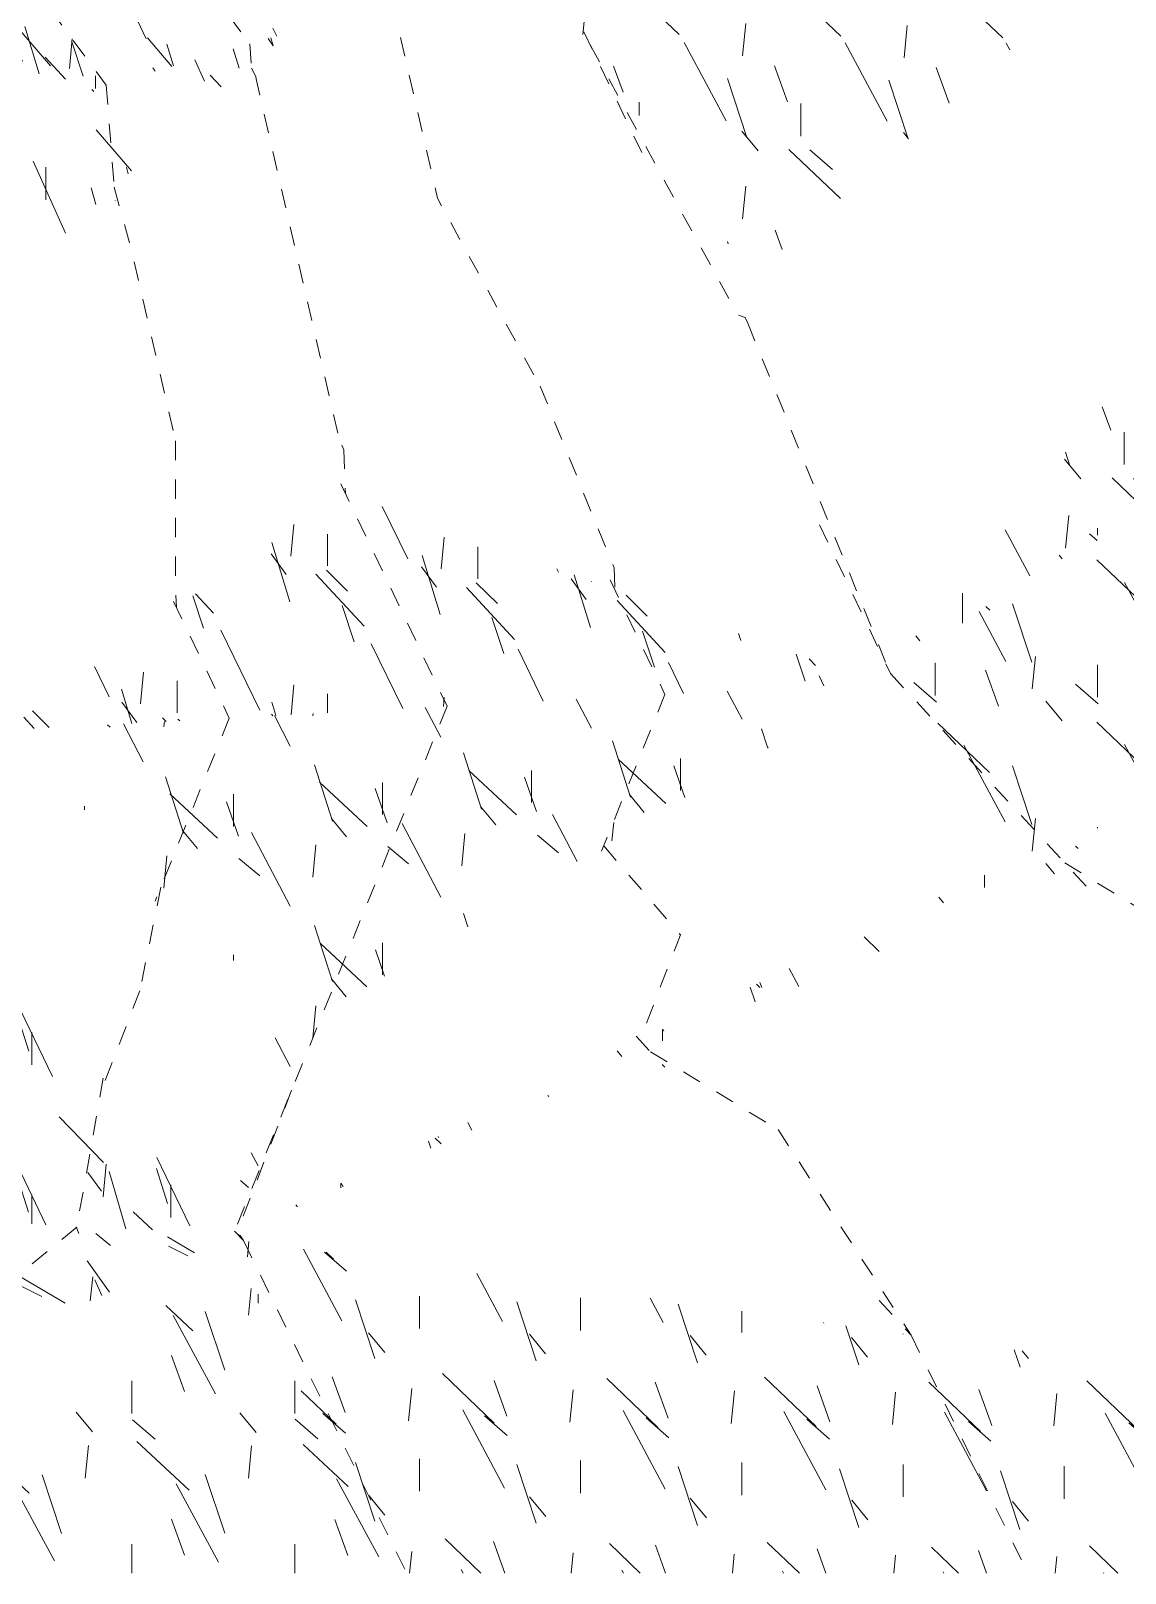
# Model space of a CAD drawing. Header units: metres. Extents: x 118 to 503, y -395 to 55.
# Drawn here: x 318.21 to 323.89, y -395.21 to -387.21 of the extents above; entities that cross this region are included whole.
import ezdxf

# ---------------------------------------------------------------- set-up
doc = ezdxf.new("R2010")
doc.units = ezdxf.units.M
doc.linetypes.add('Overhead', pattern=[0.00396875, 0.00238125, -0.0015875])
for name, color, linetype, lineweight, true_color in [('C-TOPO', 7, 'Continuous', 9, 0x7f7f7f), ('C-TOPO-MAJR', 7, 'Continuous', 9, 0x7f7f7f), ('C-TOPO-MINR', 7, 'Continuous', 9, 0x7f7f7f)]:
    doc.layers.add(name, color=color, linetype=linetype, lineweight=lineweight, true_color=true_color)

# ---------------------------------------------------------------- blocks, each defined once
blk = doc.blocks.new('YADRAN_AB_ARQ_MO_000_SITIO_rvt-1-Nivel Base - Bocatoma')
at = {"layer": 'C-TOPO', "linetype": 'Overhead', "true_color": 0xeaeaea}
h = blk.add_hatch(dxfattribs=at)
h.set_pattern_fill('FP_402', color=254, style=0, pattern_type=2)
h.set_pattern_definition([(108.258, (2.514, 1.095), (-0.8383677924802896, 1.696765372534378), [0.3210999999999999, -2.355]), (138.892, (2.414, 1.4), (-5.02966363429461, 4.268250524026715), [0.15577, -7.632999999999999]), (136.362, (3.135, 1.495), (-12.57484456180295, 11.93799248142228), [0.37067, -18.163]), (109.789, (2.867, 1.75), (-2.515018514180504, 6.778841334197851), [0.1981, -9.707]), (90, (2.799, 1.092), (-0.8383200000000001, 0.85216), [0.16889, -0.6755800000000001]), (118.151, (2.799, 1.261), (5.868549628048569, -11.03227450191623), [0.46199, -22.638]), (84.32600000000002, (2.582, 1.668), (-0.8382461884362032, -7.592322410012116), [0.16957, -8.309]), (129.387, (2.598, 1.837), (3.353286951994944, -4.253137315732993), [0.13211, -6.473])])
h.paths.add_polyline_path([(292.0421938775299, -390.5933484719867), (297.4358511955979, -386.8034431894955), (294.8716603419575, -386.8214028448335), (294.5222446079586, -387.5489178823206), (292.8328606933597, -389.6227518746362)])
h.paths.add_polyline_path([(291.3877063744295, -388.4855405084298), (293.2712597695638, -386.8326120895128), (290.2561699154505, -386.8538954440944), (291.2942383300784, -388.3507621086459)])
h = blk.add_hatch(dxfattribs=at)
h.set_pattern_fill('FP_408', color=254, style=0, pattern_type=2)
h.set_pattern_definition([(108.354, (-0.36028, -0.53478), (-0.8410638536178121, 1.693299442076786), [0.32053, -2.351]), (138.994, (-0.46121, -0.23055), (-5.046211422498949, 4.267276630585499), [0.15603, -7.646]), (136.472, (0.26211, -0.13788), (-12.61583218516479, 11.93108250320399), [0.37121, -18.189]), (109.89, (-0.00703, 0.11777), (-2.523344098987502, 6.764009322739358), [0.19778, -9.691]), (90, (-0.07432000000000001, -0.53808), (-0.8410700000000001, 0.8515299999999999), [0.16837, -0.6734600000000001]), (118.272, (-0.07432000000000001, -0.36971), (5.887554480342394, -11.01193951535787), [0.4616699999999999, -22.622]), (84.28800000000001, (-0.29299, 0.03689), (-0.8410817789063134, -7.566860062489049), [0.16901, -8.281999999999998]), (129.511, (-0.27617, 0.20506), (3.364431020888843, -4.248152845659023), [0.1322, -6.478])])
h.paths.add_polyline_path([(292.9574613998306, -391.5889329694766), (297.4358463759749, -386.8034547038782), (292.0421938775299, -390.5933546218136), (292.8490033393563, -391.4709581763076)])
h = blk.add_hatch(dxfattribs=at)
h.set_pattern_fill('FP_392', color=254, style=0, pattern_type=2)
h.set_pattern_definition([(106.792, (1.948, 1.257), (-0.7531056340921516, 1.712448252298054), [0.31286, -2.294]), (132.652, (1.857, 1.556), (-4.518737616257123, 4.793258444056913), [0.15563, -7.626]), (130.543, (2.505, 1.525), (-11.29745220435306, 13.1585802882666), [0.37079, -18.169]), (108.131, (2.264, 1.806), (-2.259578611339144, 6.704747718153061), [0.19363, -9.488]), (90, (2.204, 1.207), (-0.75318, 0.92947), [0.15665, -0.6266]), (115.316, (2.204, 1.364), (5.272240039651913, -11.2056951833383), [0.45796, -22.44]), (84.403, (2.008, 1.778), (-0.7532796145539926, -6.903444158852695), [0.15446, -7.569]), (124.74, (2.023, 1.932), (3.012968438841576, -4.50144935764522), [0.13217, -6.476])])
h.paths.add_polyline_path([(285.7902122971367, -388.1411385567383), (288.9666895339324, -387.2254343911271), (288.5773159108144, -387.0256467660961), (287.0185322618817, -387.288246798045), (286.9646979492191, -387.2908782813483), (286.0019138906686, -387.9878787404963)])
h = blk.add_hatch(dxfattribs=at)
h.set_pattern_fill('FP_394', color=254, style=0, pattern_type=2)
h.set_pattern_definition([(105.455, (79.59, 6.142), (-0.7076780613515027, 1.714409902672572), [0.31864, -2.337]), (133.406, (79.505, 6.449), (-4.24510421628212, 4.367387573115508), [0.14416, -7.063999999999999]), (130.929, (80.113, 6.531000000000001), (-10.6135962936894, 12.18731687315475), [0.34562, -16.935]), (106.77, (79.887, 6.792000000000001), (-2.122812759411545, 6.833111174961193), [0.19618, -9.613]), (90, (79.83, 6.133999999999999), (-0.70757, 0.8688299999999999), [0.16905, -0.67619]), (114.07, (79.83, 6.303), (4.953217216695776, -11.15365225003131), [0.45107, -22.102]), (85.201, (79.646, 6.715), (-0.7076201099656634, -7.583385107197985), [0.16917, -8.289]), (124.284, (79.66, 6.883999999999999), (2.830181058321534, -4.320421047249677), [0.12561, -6.155])])
h.paths.add_polyline_path([(287.3557256644368, -388.7050913100047), (288.6851071623515, -387.4552032086329), (288.7782947338241, -387.4227929351495), (288.9666895339322, -387.2254343911271), (285.7902062348178, -388.1411403043632), (285.7902315930802, -388.141145507813), (287.021028835613, -388.5845217881678)])
h = blk.add_hatch(dxfattribs=at)
h.set_pattern_fill('FP_399', color=254, style=0, pattern_type=2)
h.set_pattern_definition([(106.981, (16.974, 7.992999999999999), (-0.7797216976234514, 1.724462421265016), [0.32035, -2.349]), (135.1, (16.88, 8.299), (-4.677584249312455, 4.542867095236668), [0.15409, -7.551]), (132.746, (17.551, 8.342), (-11.69488147988679, 12.60142243546342), [0.36757, -18.011]), (108.383, (17.301, 8.612), (-2.338977902711622, 6.830948272401624), [0.19777, -9.691]), (90, (17.239, 7.97), (-0.77965, 0.89535), [0.16579, -0.66315]), (116.025, (17.239, 8.136000000000001), (5.457643017904044, -11.24121575139999), [0.462, -22.638]), (84.584, (17.036, 8.551), (-0.7796530203760352, -7.394422740513185), [0.1652, -8.095]), (126.306, (17.052, 8.716000000000001), (3.118815152989139, -4.410604088680522), [0.13168, -6.452000000000001])])
h.paths.add_polyline_path([(287.5209349064317, -390.8385752079432), (292.0421868697312, -390.5933493164067), (289.247083422149, -389.5969172576077), (287.5209370437901, -390.8385700842335)])
h = blk.add_hatch(dxfattribs=at)
h.set_pattern_fill('FP_404', color=254, style=0, pattern_type=2)
h.set_pattern_definition([(107.614, (75.416, -30.433), (-0.7732952895070127, 1.603160029949058), [0.30664, -2.249]), (139.88, (75.32300000000001, -30.14), (-4.63989768896091, 3.791002574461697), [0.14157, -6.937]), (137.102, (75.988, -29.987), (-11.59903619915412, 10.72569887630229), [0.3377699999999999, -16.55099999999999]), (109.145, (75.741, -29.757), (-2.319865289154644, 6.47425775419665), [0.18862, -9.243]), (90, (75.679, -30.412), (-0.7732600000000001, 0.77053), [0.1665, -0.66599]), (117.666, (75.679, -30.245), (5.412673244042904, -10.38853445997664), [0.43299, -21.217]), (84.73200000000001, (75.47800000000001, -29.862), (-0.7732543303109476, -7.553910794122166), [0.16845, -8.254]), (129.53, (75.493, -29.694), (3.093039235304173, -3.914649656070002), [0.12149, -5.952999999999999])])
h.paths.add_polyline_path([(288.6648509214004, -393.4744668952867), (289.1863410775366, -392.2941540297176), (292.0421910082628, -390.5933547774347), (287.5211734696673, -390.8388109982985), (288.9542631889913, -392.2887563451126), (288.7225774608063, -393.2379635591695)])
h = blk.add_hatch(dxfattribs=at)
h.set_pattern_fill('FP_388', color=254, style=0, pattern_type=2)
h.set_pattern_definition([(108.264, (-1.178, -1.288), (-0.8350507800448864, 1.693618693462737), [0.31978, -2.345]), (138.543, (-1.278, -0.9841), (-5.01093516854505, 4.307087243316345), [0.15601, -7.645]), (136.053, (-0.55977, -0.9014700000000001), (-12.52717747929843, 12.02268734204871), [0.37119, -18.189]), (109.787, (-0.8270200000000001, -0.6438699999999999), (-2.505697743618207, 6.755628606852706), [0.19737, -9.670999999999998]), (90, (-0.8938299999999999, -1.295), (-0.8351700000000001, 0.85731), [0.16733, -0.66932]), (118.083, (-0.8938299999999999, -1.127), (5.846345921831496, -11.02142157129851), [0.46127, -22.602]), (84.28500000000001, (-1.111, -0.72051), (-0.8352247088692428, -7.509152098725546), [0.16775, -8.22]), (129.183, (-1.094, -0.5535899999999999), (3.340510094395346, -4.265683770234592), [0.13219, -6.477])])
h.paths.add_polyline_path([(295.5928614618918, -394.4555879882817), (295.5928704989853, -394.4555879882817), (295.2901804687503, -394.4127343186201)])
h.paths.add_polyline_path([(288.6656131269586, -393.474298249516), (292.9574602948891, -391.5889317675812), (292.0422338607418, -390.593398113382), (292.7035050323659, -391.5406343418525), (289.1128645019534, -393.2601187068883)])
h = blk.add_hatch(dxfattribs=at)
h.set_pattern_fill('FP_396', color=254, style=0, pattern_type=2)
h.set_pattern_definition([(106.23, (100.38, -17.811), (-0.720463636890079, 1.633743634974325), [0.30933, -2.268]), (136.978, (100.294, -17.514), (-4.322941208482947, 3.91413588006344), [0.13797, -6.76]), (134.236, (100.913, -17.371), (-10.80722880767024, 11.04677631352525), [0.33049, -16.194]), (107.648, (100.683, -17.134), (-2.161412607034994, 6.583570602625158), [0.19012, -9.316]), (90, (100.625, -17.794), (-0.72048, 0.7925399999999999), [0.16825, -0.67298]), (115.591, (100.625, -17.626), (5.043223765247703, -10.59497197996015), [0.43368, -21.25]), (85.133, (100.438, -17.235), (-0.7204265293617509, -7.619349691423263), [0.16983, -8.322000000000001]), (126.866, (100.452, -17.065), (2.881775140474132, -4.01116004708679), [0.12009, -5.885])])
h.paths.add_polyline_path([(288.664754393976, -393.4747044230887), (288.6644819798246, -393.4744157153179), (287.4757485467933, -392.0916908242488), (287.5209025913887, -390.8386890123791), (287.1556987220452, -392.0235763947411), (287.1228682799816, -392.110382452908), (286.2867720514789, -392.7102050573094), (285.987760793715, -392.7509977688482), (285.7297440400871, -392.9990899130621), (285.9433782347067, -393.272324799569), (287.5209224579344, -393.3896414758746)])
h = blk.add_hatch(dxfattribs=at)
h.set_pattern_fill('FP_389', color=254, style=0, pattern_type=2)
h.set_pattern_definition([(112.154, (140.952, -169.506), (-0.7650484336571406, 1.183905734659122), [0.24341, -1.785]), (153.035, (140.86, -169.28), (-4.589241910470546, 2.235510442198974), [0.12015, -5.887]), (149.81, (141.518, -169.019), (-11.47341567556864, 6.631564426145299), [0.28318, -13.876]), (114.163, (141.273, -168.877), (-2.294539819671618, 4.94064322662964), [0.14949, -7.325]), (90, (141.212, -169.436), (-0.76489, 0.4884500000000001), [0.13902, -0.55608]), (125.392, (141.212, -169.297), (5.354059365712954, -7.589594946327597), [0.34337, -16.825]), (83.9, (141.013, -169.017), (-0.7649021127385472, -6.462308338165869), [0.14397, -7.053999999999999]), (140.637, (141.028, -168.873), (3.05997061787405, -2.649197570614072), [0.09892999999999999, -4.848])])
h.paths.add_polyline_path([(287.259180609799, -394.6414854535797), (287.2593014562343, -394.6413561250502), (287.7751602904244, -393.8853095150596), (288.664754393976, -393.4747044230887), (285.9433782347067, -393.272324799569), (286.6163261607383, -394.1339858345755), (287.228738776267, -394.6174532345574)])
h = blk.add_hatch(dxfattribs=at)
h.set_pattern_fill('FP_5', color=254, style=0, pattern_type=2)
h.set_pattern_definition([(108.435, (0.22005, 0), (-0.8461922283401542, 1.6922510244041), [0.32116, -2.355]), (139.399, (0.11849, 0.30468), (-5.077691293029927, 4.231354318972599), [0.15606, -7.646999999999999]), (136.848, (0.8463299999999999, 0.40624), (-12.69488743283421, 11.84839851016871), [0.3712299999999999, -18.19]), (109.983, (0.5755, 0.66014), (-2.539087963391222, 6.770939524930187), [0.19812, -9.708]), (90, (0.5078, 0), (-0.8463299999999999, 0.8463299999999999), [0.16927, -0.67706]), (118.443, (0.5078, 0.16927), (5.924381086409068, -11.00239457405062), [0.46201, -22.638]), (84.28900000000002, (0.28775, 0.5755), (-0.8463431667225685, -7.616584770633227), [0.17011, -8.335]), (129.806, (0.30468, 0.7447699999999999), (3.38530629651178, -4.231567932622339), [0.1322, -6.478])])
h.paths.add_polyline_path([(287.9609696303735, -395.2132001558784), (289.5175060913775, -395.2132001558784), (288.6647524576916, -393.4747092061166), (288.0561476074222, -394.1510112304692), (287.2591812552739, -394.6415056378917), (287.2697317959287, -394.9714261494711), (287.4583271764001, -395.2132001558784), (287.5209224579344, -395.2132001558784)])
h = blk.add_hatch(dxfattribs=at)
h.set_pattern_fill('FP_406', color=254, style=0, pattern_type=2)
h.set_pattern_definition([(108.216, (2.948, 1.337), (-0.8363923620736412, 1.697620174439758), [0.32107, -2.354]), (138.763, (2.848, 1.642), (-5.018378855341843, 4.278425983917203), [0.15571, -7.63]), (136.239, (3.567, 1.735), (-12.54550042311615, 11.96158124922005), [0.3705699999999999, -18.158]), (109.742, (3.299, 1.991), (-2.509259296021498, 6.7809730697688), [0.19808, -9.705999999999998]), (90, (3.232, 1.334), (-0.8363799999999999, 0.8537), [0.16878, -0.67511]), (118.079, (3.232, 1.502), (5.854769663009981, -11.03959335734781), [0.462, -22.638]), (84.333, (3.015, 1.91), (-0.8364582095145023, -7.585475763103841), [0.1694099999999999, -8.300999999999998]), (129.283, (3.032, 2.078), (3.345801330871427, -4.259020722412489), [0.1321, -6.473])])
h.paths.add_polyline_path([(293.4550972069088, -395.2132001558784), (295.2437813175804, -395.2132001558784), (295.5928614618918, -394.4555879882817), (288.6647616210941, -393.4747191569368), (289.5175060913775, -395.2132001558784)])
at = {"layer": 'C-TOPO-MAJR', "color": 254, "linetype": 'Overhead', "true_color": 0xd4d4d4}
for p, q in [((288.7963732192164, -387.4038754803387), (288.8178449828903, -387.4463061620608)), ((291.3573608375296, -388.6963234556151), (291.3701371208559, -388.725853243736)), ((291.3701417380813, -388.7258645969891), (292.1005122272696, -390.5217658889091)), ((289.2652130417279, -389.3593910281992), (289.2748120110675, -389.3829938458009)), ((289.2748126634336, -389.3830119565524), (289.2829787524009, -389.6097159524717)), ((288.7364536277029, -393.4605977242471), (288.7537199568939, -393.4872938243514)), ((288.7537244928153, -393.4873008375047), (289.6002975073637, -395.2132001558784))]:
    blk.add_line(p, q, dxfattribs=at)
at = {"layer": 'C-TOPO-MAJR', "color": 254, "linetype": 'Overhead', "true_color": 0xd4d4d4, "flags": 128}
for points in [[(290.553295079287, -387.2823069574977), (291.3187789458075, -388.6836340438027), (291.3573554650273, -388.6963110381655)], [(288.8178491473189, -387.4463143914519), (288.8192389552528, -387.4589108058532), (289.2518750654344, -389.3349700157346), (289.2652067545579, -389.3593755687346)], [(293.0150041343212, -391.5275126354365), (294.2889248530098, -392.3046483869519), (294.2952199922563, -392.3065755985766)], [(289.0038926855326, -392.7070995010284), (288.7182806756158, -393.4495115941841), (288.7364485477946, -393.4605946253272)]]:
    blk.add_lwpolyline(points, dxfattribs=at)
at = {"layer": 'C-TOPO-MINR', "color": 254, "linetype": 'Overhead', "true_color": 0xd4d4d4}
for p, q in [((290.348291663513, -386.8530846294849), (290.820103656147, -387.840932764104)), ((288.5613880811521, -386.9727290358679), (288.7865767903579, -387.2773566865739)), ((287.7518839214623, -387.0991118568571), (288.0422618615545, -387.4919252888408)), ((288.7865767903579, -387.2773566865739), (288.7994081459387, -387.4430709130484)), ((288.0422618615545, -387.4919252888408), (288.0886968325236, -388.0916230563163)), ((290.2929219877514, -389.0528624127433), (290.6765033049637, -389.9960469928099)), ((289.2596888286626, -389.5609530806513), (289.8105889951941, -390.7143907006474)), ((291.7427482042481, -389.772703702502), (292.1114587632874, -390.5446850078688)), ((290.6765035383011, -389.9960534706377), (290.6805335552818, -390.1079333383212)), ((290.6572434825837, -390.0591701546188), (290.9409068500929, -390.653085385322)), ((288.3912239187688, -390.1705084347763), (288.6802711402952, -390.7756960159728)), ((292.1114587632874, -390.5446850078688), (293.1377742814079, -391.661055339838)), ((290.9409068500929, -390.653085385322), (290.6119043291693, -391.4657905024022)), ((289.8105889951941, -390.7143907006474), (288.7081270888712, -393.4377024556433)), ((288.6802711402952, -390.7756960159728), (288.2958811590982, -391.7252197576029)), ((288.3253423829921, -391.6524443656506), (288.2165500215016, -392.1904293989666)), ((288.2165474908744, -392.1904419130767), (288.0137738773281, -392.7175261309759)), ((290.7918351934304, -392.4266744636781), (290.9398072151859, -392.5876303998719)), ((290.866250775609, -392.5076196961272), (291.5280587800825, -392.9113454958338)), ((288.0267582659303, -392.6445346999616), (287.8893380253245, -393.4170393067742)), ((291.5280696837568, -392.9113521474527), (292.2177801247672, -393.9777385676613)), ((287.8893380253245, -393.4170393067742), (286.8261325776094, -394.2996169144914)), ((288.7081270888712, -393.4377024556433), (288.753724492815, -393.4873008375042)), ((288.753724492815, -393.4873008375042), (289.6002975073633, -395.2132001558779)), ((292.0521521440089, -393.7975788567834), (292.2177832214565, -393.9777433555656)), ((292.217783221457, -393.977743355566), (292.8237886683855, -395.2132001558784)), ((292.2177832214565, -393.9777433555656), (292.8237886683851, -395.213200155878))]:
    blk.add_line(p, q, dxfattribs=at)
at = {"layer": 'C-TOPO-MINR', "color": 254, "linetype": 'Overhead', "true_color": 0xd4d4d4, "flags": 128}
for points in [[(289.4915084841364, -386.6493474409397), (289.5470103514389, -387.1523842300778), (289.7605143366268, -388.0782110585184), (290.2929165300937, -389.0528489929591)], [(288.0832369228884, -388.0211094853872), (288.1771670499414, -388.3627432186671), (288.4019278074306, -389.337382945073)], [(288.4019278074306, -389.3373948334491), (288.4019278074306, -390.084017483817), (288.4061705391431, -390.2018026606248)], [(290.6229071241628, -391.4386112948756), (291.0206309012569, -391.9011843050693), (290.8106127788826, -392.4470997022472)]]:
    blk.add_lwpolyline(points, dxfattribs=at)

msp = doc.modelspace()

# ---------------------------------------------------------------- block references
at = {"lineweight": 5}
msp.add_blockref('YADRAN_AB_ARQ_MO_000_SITIO_rvt-1-Nivel Base - Bocatoma', (30.55791636113895, 0), dxfattribs=at)

doc.saveas('drawing.dxf')
